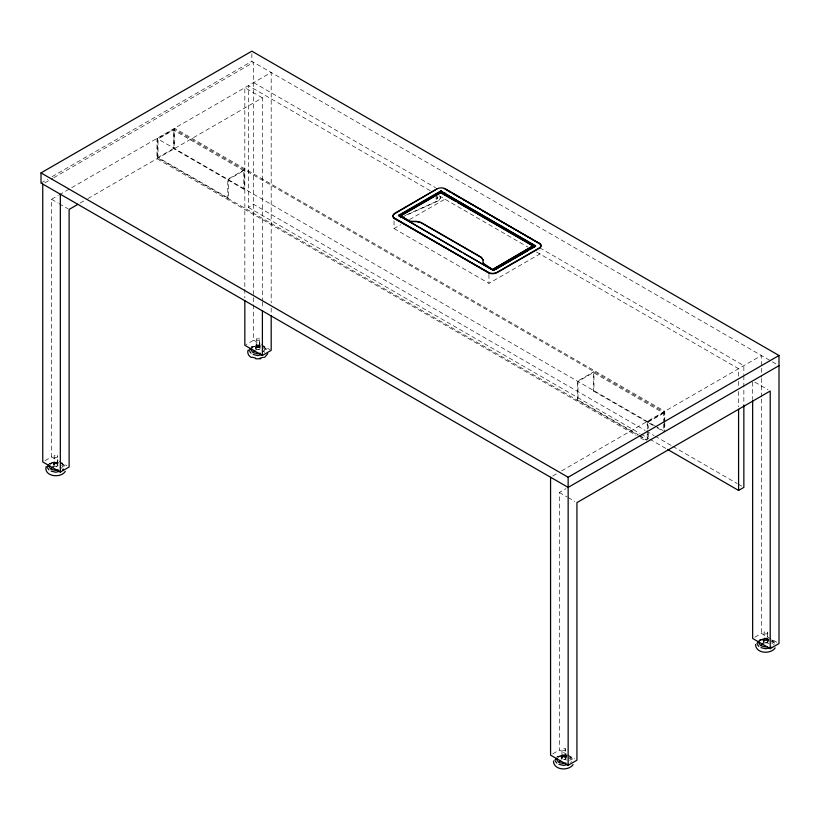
<?xml version="1.0" encoding="UTF-8"?>
<svg xmlns="http://www.w3.org/2000/svg" width="820" height="820" viewBox="0 0 820 820"><rect width="100%" height="100%" fill="white"/><g stroke="black" fill="none" stroke-linecap="round" stroke-linejoin="round"><path stroke-width="0.61" stroke-dasharray="4.1 3.07" d="M406.505 214.901L439.007 200.285L440.196 198.399L440.196 193.93M402.107 217.126L439.253 200.428L440.442 198.532L440.442 196.308M54.12 464.909L54.12 462.818L57.01 463.874L54.12 463.433L53.566 464.55M764.004 641.424L764.014 639.344L766.905 640.389L764.004 639.959L763.153 643.177M54.12 465.944L54.192 455.52L57.42 455.52L57.42 457.386L54.192 457.375L54.192 455.52M57.4 463.484L57.42 455.52M57.42 465.34L57.431 461.609L54.13 461.598L54.13 463.495L57.431 463.505L57.431 461.609M259.499 348.069L259.499 347.393L256.199 346.163L255.635 348.777L256.188 346.768L259.499 346.839L259.499 344.943L256.199 344.933L256.188 349.279L256.199 346.163L259.089 347.208L256.188 346.768L255.635 347.885M255.522 348.182A2.337 1.343 0.2 0 1 257.582 347.003L255.194 347.085L260.34 347.137L256.188 346.768L256.26 338.855L259.489 338.855L259.499 348.674M259.468 344.964L259.489 338.855M565.236 758.531L565.236 748.711L562.007 748.701L561.936 759.135L561.936 756.009L564.826 757.055L561.936 756.624L561.085 759.843M764.004 642.47L764.076 632.035L767.305 632.046L767.315 641.865M566.907 756.839L566.087 756.983L565.902 758.346A2.337 1.343 0.2 0 1 563.842 759.525M768.976 640.174L768.155 640.317L767.981 641.681A2.337 1.343 0.2 0 1 765.921 642.859M565.79 758.633L566.087 756.983L561.936 756.624L561.382 758.623L561.936 756.009L565.236 757.239L565.246 757.916M767.858 641.968L768.155 640.317L764.004 639.959L763.451 641.957L764.014 639.344L767.305 640.574L767.315 641.25M435.727 198.563L436.845 196.626M436.599 199.065L437.716 197.128M48.872 466.447L50.891 463.648L55.77 462.5L60.639 463.679M61.315 468.343L62.658 466.477L61.315 464.612M250.715 348.254L251.637 346.973L258.443 345.476L256.281 345.886M250.951 349.781L252.96 346.983L257.839 345.835L262.707 347.014M263.384 351.678L264.727 349.812L263.21 347.711M556.688 759.627L558.707 756.829L563.576 755.681L567.235 756.563M569.828 760.56L570.474 759.668L568.455 756.86M570.689 762.702L571.509 761.565M771.897 643.895L772.543 643.003L770.523 640.194M773.588 644.899L774.408 643.761M41 183.055L47.621 179.221M52.039 176.679L251.853 61.315L776.806 364.387M44.967 182.788L52.695 178.329M53.792 177.694L253.616 62.33L253.616 340.218L245.928 344.656M44.956 460.686L51.547 456.883L51.547 199.28L58.169 195.457M59.276 194.822L271.184 72.468L271.184 302.98M664.261 422.392L664.261 412.224L174.014 129.181L157.501 138.713L157.501 157.788L637.857 435.123M243.776 170.673L173.491 130.093L158.024 139.021L158.024 157.481L228.308 198.061L228.308 179.6L243.776 170.673L243.776 189.133L244.298 188.836L244.298 169.76L227.786 179.293L227.786 198.368L228.308 198.061M157.501 157.788L174.014 148.256L174.014 129.181M80.155 203.052L86.787 199.229M87.894 198.583L262.4 97.836L262.4 300.602M430.244 190.681L248.347 85.659L248.347 207.398L253.616 204.354L645.145 430.408M394.041 220.939L394.041 228.554L400.672 224.721M409.529 219.606L444.942 199.168M394.041 228.554L488.956 283.361L539.867 253.974L539.867 250.161M663.728 422.976L663.728 413.136L593.444 372.557L577.987 381.484L577.987 399.945L638.38 434.815M577.987 399.945L577.454 400.252L577.454 381.177L593.977 371.644L593.977 390.709L593.444 391.017L593.444 372.557M552.782 475.969L557.2 473.427M561.608 470.875L761.431 355.511L761.431 367.032M664.261 412.224L647.739 421.757L647.739 429.383M663.728 413.136L648.271 422.064L648.271 428.214M567.04 754.502L559.353 750.064L559.353 492.461L565.984 488.638M552.772 753.867L559.353 750.064M754.841 637.201L761.431 633.399L776.806 642.275M251.227 347.003L258.443 345.476M49.159 463.669L52.726 462.408L58.538 462.449M759.043 640.184L762.62 638.934L768.422 638.975M556.975 756.85L560.542 755.599L566.353 755.63M253.862 346.45L251.986 347.014L256.855 345.763L255.85 345.989M51.793 463.115L49.907 463.679L54.786 462.429L53.782 462.654M761.678 639.641L759.802 640.194L764.67 638.944L763.666 639.169M559.609 756.296L557.723 756.86L562.602 755.609L561.597 755.835M254.989 350.089L257.818 349.422L262.349 350.509M49.569 463.638L56.365 462.142L54.212 462.552M52.921 466.754L55.75 466.088L60.27 467.174M759.453 640.164L766.259 638.657L764.096 639.067M760.775 640.164L765.654 639.016L769.303 639.897M557.385 756.829L564.18 755.322L562.028 755.732M764.25 643.054L766.433 642.788M259.489 340.72L256.26 340.71L256.26 338.855M764.886 640.256L762.743 640.215L768.155 640.317M562.817 756.921L560.675 756.88L566.087 756.983M260.606 345.784L257.839 345.517L259.386 345.886M57.236 462.398L55.76 462.183L57.308 462.552M768.832 639.241L765.644 638.698L768.75 639.446M567.932 755.937L563.576 755.364L566.671 756.112M262.482 346.635L264.03 347.014L263.077 346.737M60.403 463.3L61.951 463.669M765.634 642.603L769.027 643.423M563.566 759.269L566.958 760.089M253.616 82.615L435.512 187.636M539.775 247.835L743.853 365.659L743.853 374.535M439.12 195.806L527.844 247.035M536.557 252.058L738.584 368.703L738.584 376.308M436.599 196.492L437.962 197.272L436.845 199.209L435.481 198.419M262.4 97.836L244.832 87.689L244.832 287.902M754.841 382.14L768.022 389.746M654.37 425.59L156.968 138.416L156.968 158.701L636.125 435.338M654.801 425.836L663.165 430.664M243.776 189.133L173.491 148.553L173.491 130.093M593.444 391.017L652.751 425.252M657.138 427.794L662.632 430.961M646.252 431.043L654.011 435.522M655.129 436.168L671.764 445.772M672.871 446.408L737.2 483.554M738.307 484.189L741.639 486.116M248.347 207.398L639.877 433.442M640.984 434.087L648.743 438.567M649.85 439.212L666.496 448.817M639.487 435.451L647.175 439.889M638.872 435.707L646.642 440.196M640.563 437.9L644.991 440.463M51.547 199.28L58.128 203.083M59.235 203.719L68.019 208.792M559.353 492.461L567.04 496.899M568.147 497.535L574.728 501.338M253.616 340.218L260.207 344.021M261.303 344.656L270.087 349.73M51.547 456.883L58.128 460.686M59.235 461.322L66.922 465.76M568.147 755.138L574.728 758.941M771.589 639.877L773.916 641.466L775.535 643.997M263.784 346.686L267.484 350.048M569.521 756.542L571.847 758.131L573.467 760.652M61.705 463.351L64.032 464.95L65.651 467.472M263.476 350.786L264.645 352.415M57.431 464.735L57.42 464.058L54.12 462.818L53.566 465.442L54.12 463.433L58.271 463.802L53.126 463.751L55.514 463.669A2.337 1.343 0.2 0 0 53.454 464.848M767.305 632.046L767.305 633.901L764.076 633.891L764.076 632.035M761.431 368.313L761.431 377.282M761.431 378.563L761.431 397.772M761.431 399.053L761.431 633.399M752.647 382.151L752.647 398.725M743.853 375.806L743.853 403.696M738.584 381.382L738.584 386.456M738.584 391.529L738.584 406.74M664.784 421.449L664.784 411.312L174.547 128.268L174.547 148.553M664.784 422.72L664.784 431.597M664.261 423.663L664.261 431.289M663.728 424.217L663.728 431.597M648.271 433.134L648.271 439.294M647.739 430.654L647.739 439.561M647.216 421.449L647.216 429.065M647.216 434.128L647.216 441.744M565.236 748.711L565.236 750.566L562.007 750.556L562.007 748.701M565.216 754.81L565.216 756.665M488.956 274.474L488.956 283.361M271.184 308.105L271.184 313.219M262.4 301.873L262.4 308.248M256.199 344.933L256.199 346.829M251.853 53.7L251.853 61.315M244.832 289.183L244.832 298.101M260.165 348.49A2.337 1.343 0.2 0 1 258.105 349.668M763.338 641.363A2.337 1.343 0.2 0 1 765.398 640.184M58.097 465.155A2.337 1.343 0.2 0 1 56.037 466.334M561.269 758.028A2.337 1.343 0.2 0 1 563.319 756.85M767.315 638.124L764.014 638.114L764.014 640.01L767.315 640.02L767.315 638.124M565.246 754.789L561.946 754.779L561.946 756.675L565.246 756.686L565.246 754.789M772.963 641.383L772.071 640.594L773.762 642.87L772.963 641.383M265.147 348.203L264.255 347.403L265.946 349.679L265.147 348.203M570.894 758.049L570.002 757.26L571.694 759.535L570.894 758.049M63.078 464.868L62.187 464.069L63.878 466.344L63.078 464.868"/><path stroke-width="1.23" d="M400.385 215.803L410.082 221.287L416.703 221.369L420.896 222.374L481.371 257.285L483.103 259.991L481.371 257.572L420.896 222.661L416.703 221.656L410.082 221.574L400.385 215.803L399.781 216.152L440.791 192.474L533.605 246.061L533.605 247.209M440.945 192.843L441.539 192.905L440.371 192.433L440.791 192.761L436.076 195.488M533.154 245.795L492.748 269.411L533.154 245.795L533.758 246.83L493.097 270.026L483.677 264.183L483.103 263.097L493.343 270.169L535.593 245.826L493.496 270.497L463.7 253.298M553.51 761.083C553.602 770.39 568.731 771.189 573.098 764.578M755.589 644.418C755.671 653.735 770.8 654.524 775.166 647.913M46.104 466.662C43.716 476.717 60.977 478.572 65.282 471.387M248.173 349.996C246.871 352.754 248.655 356.228 251.32 357.417M267.761 353.717L264.573 357.397M47.006 467.195L48.923 464.53M49.518 465.545L48.872 466.447L50.891 469.245L55.77 470.424L58.199 469.85M62.597 469.901L63.242 469.019M249.075 350.529L250.356 348.756M251.596 348.879L250.951 349.781L252.96 352.579L257.839 353.758L260.268 353.184M554.822 760.376L556.462 758.1M557.333 758.736L556.688 759.627L558.707 762.436L563.576 763.604L566.015 763.03M756.891 643.71L758.818 641.045M759.402 642.07L758.756 642.962L760.775 645.77L765.654 646.939L767.212 646.57M51.65 468.322L53.269 466.662M253.718 351.657L254.518 350.786M559.466 761.503L560.265 760.642M761.534 644.838L763.153 643.177M779 365.659L568.147 487.398L41 183.055L41 172.897L251.853 51.158L779 355.501L779 643.546L770.216 648.62L752.647 638.472L752.647 400.006M77.951 204.323L69.116 209.428L69.116 467.031L60.331 472.094L42.753 461.957L42.753 184.07M540.974 245.252A6.109 3.526 0 0 1 539.273 248.316L497.166 272.619A6.56 3.782 0 0 1 488.956 273.121L394.041 217.946A6.56 3.782 0 0 1 394.902 213.21L436.998 188.897A6.109 3.526 0 0 1 444.942 188.559L539.867 243.735A6.109 3.526 0 0 1 540.575 244.452M394.041 218.315A6.56 3.782 0 0 1 394.902 213.579L436.998 188.897M461.486 252.027L398.571 215.322L440.678 191.019L535.593 245.826M398.458 215.844L441.621 190.927M421.131 204.108L400.385 216.09M421.88 203.678L430.961 198.43M431.709 198.01L435.338 195.908M244.832 300.653L244.832 345.292L262.4 355.429L271.184 350.365L271.184 315.782M533.359 246.205L503.06 228.708M495.598 269.37L527.691 250.848M529.904 249.567L535.439 246.369M394.041 217.946L488.956 272.752A6.56 3.782 0 0 0 497.166 272.25L539.273 247.937A6.109 3.526 0 0 0 539.867 243.355M41 172.897L568.147 477.24L779 355.501M667.603 449.452L738.584 490.442L743.853 487.398L743.853 404.967M550.568 477.25L550.568 755.138L568.147 765.285L576.931 760.212L576.931 502.609L770.216 391.017L770.216 648.62M261.805 354.65L257.839 355.583L253.185 354.465M260.084 358.084L263.476 357.284M60.403 471.162L55.76 472.248L51.117 471.131M769.621 647.831L765.644 648.774L761.001 647.646M770.298 647.677L771.845 647.308M568.219 764.342L563.576 765.429L558.932 764.312M260.77 358.729L255.85 358.842M400.293 217.628L400.703 217.505M252.16 357.253L255.553 358.073M539.867 243.735L446.049 189.563L450.457 192.198M452.671 193.479L460.399 197.938M462.603 199.209L480.264 209.407M482.467 210.678L490.196 215.137M492.4 216.418L539.867 243.817M535.593 246.195L440.678 191.019M442.052 193.489L451.277 198.809M452.035 199.25L455.715 201.371M457.58 202.448L466.805 207.778M467.564 208.218L476.789 213.538M477.547 213.979L502.301 228.267M398.571 215.322L493.496 270.497M394.041 218.407L488.956 272.752M533.154 246.082L533.512 246.697M757.526 644.602L758.818 646.385M555.458 761.267L556.739 763.051M249.721 351.421L251.002 353.205M47.642 468.087L48.923 469.87M738.584 409.282L738.584 490.442M568.147 477.24L568.147 765.285M483.103 259.704L483.103 263.374M444.942 188.559L444.942 188.928A6.109 3.526 0 0 0 443.692 188.518M444.942 192.823L444.942 195.355M262.4 310.8L262.4 355.429M60.331 194.207L60.331 472.094"/></g></svg>
